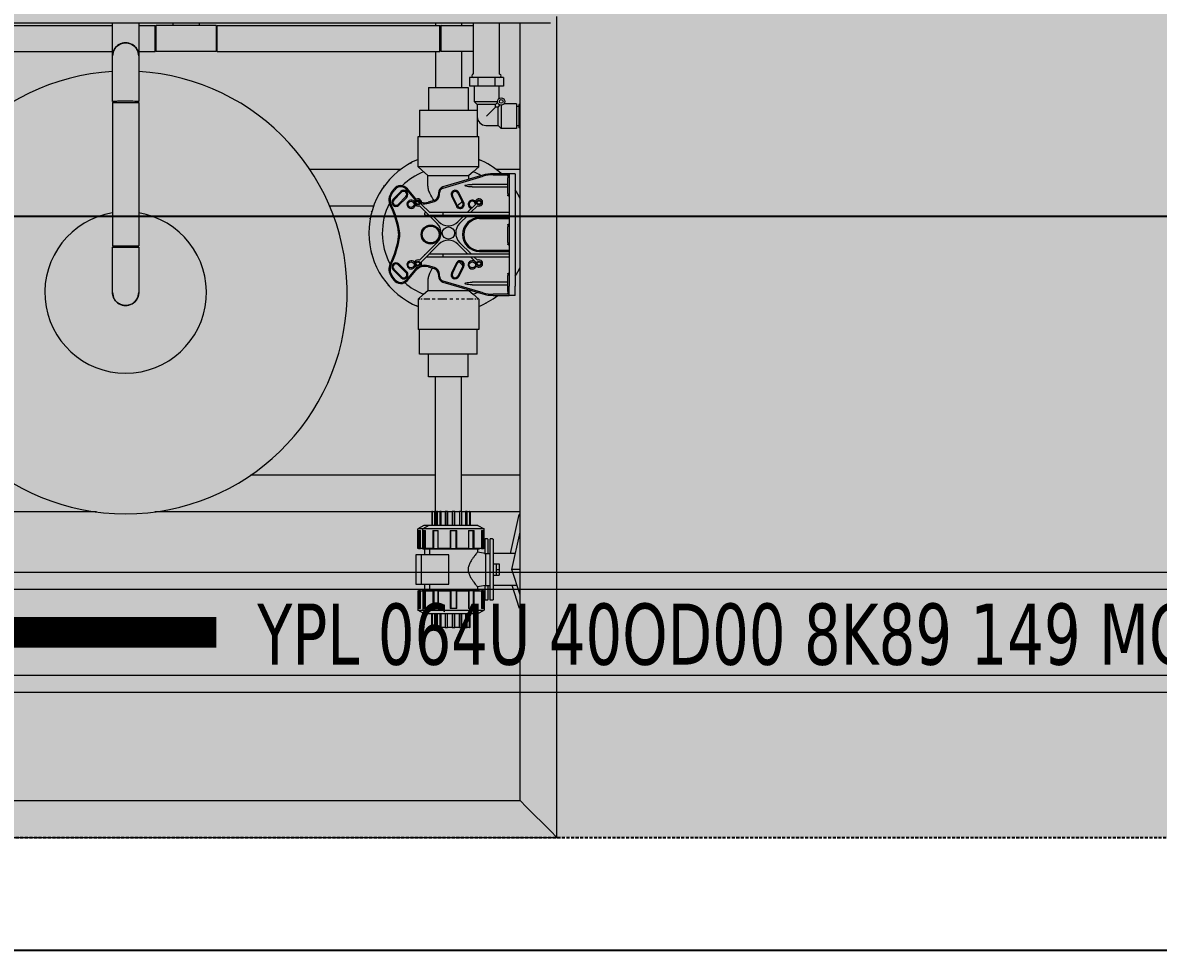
# Model space of a CAD drawing. Header units: centimetres. Extents: x 405564 to 502064, y 46284 to 60634.
# Drawn here: x 484863.6 to 484956.4, y 55890.3 to 55966.1 of the extents above; entities that cross this region are included whole.
import ezdxf
from ezdxf.enums import TextEntityAlignment as Align

# ---------------------------------------------------------------- set-up
doc = ezdxf.new("R2010")
doc.units = ezdxf.units.CM
doc.linetypes.add('( Hidden )', pattern=[0.375, 0.25, -0.125])
doc.layers.get('0').update_dxf_attribs({"color": 8, "lineweight": 9})
for name, color, linetype, lineweight in [('0-KRCN-AYDINLATMA-130426', 8, 'Continuous', 9), ('0-KRCN-MİMARİ-220526', 8, 'Continuous', 9), ('Visible (ISO)', 8, 'Continuous', 18)]:
    doc.layers.add(name, color=color, linetype=linetype, lineweight=lineweight)
doc.layers.add('AS_NOT_MIMARI', color=8, linetype='Continuous')
doc.layers.add('AS_TAV', color=8, linetype='Continuous')
doc.styles.add('TAHOMA', font='tahoma.ttf')

# ---------------------------------------------------------------- blocks, each defined once
blk = doc.blocks.new('YPL 064U 40OD00 8K89 149 MG 66')
at = {"layer": '0-KRCN-AYDINLATMA-130426'}
for points in [[(75.25, -2.9), (75.25, 2.9, 0.414214), (73.25, 4.9), (-73.25, 4.9, 0.414214), (-75.25, 2.9), (-75.25, -2.9, 0.414214), (-73.25, -4.9), (73.25, -4.9, 0.414214)], [(73.85, -2.5), (73.85, 2.5, 0.414214), (72.85, 3.5), (-72.85, 3.5, 0.414214), (-73.85, 2.5), (-73.85, -2.5, 0.414214), (-72.85, -3.5), (72.85, -3.5, 0.414214)]]:
    blk.add_lwpolyline(points, format="xyb", close=True, dxfattribs=at)
at = {"layer": '0-KRCN-AYDINLATMA-130426', "const_width": 2.508, "elevation": 1.254}
blk.add_lwpolyline([(-71.344, -0.008), (-45.351, -0.008)], dxfattribs=at)
at = {"layer": '0-KRCN-AYDINLATMA-130426', "ltscale": 60, "style": 'TAHOMA', "width": 0.8}
blk.add_text('YPL 064U 40OD00 8K89 149 MG 66', height=5, dxfattribs=at).set_placement((0.002, -0.148), align=Align.MIDDLE_CENTER)
blk = doc.blocks.new('G$C546873DE')
at = {"layer": '0-KRCN-AYDINLATMA-130426'}
blk.add_blockref('YPL 064U 40OD00 8K89 149 MG 66', (14360.68, 8782.296), dxfattribs=at)
blk = doc.blocks.new('A$Cdfb98813')
h = blk.add_hatch()
h.set_pattern_fill('ANGLE', color=256)
h.set_pattern_definition([(0, (-482318.783, -59032.118), (0, 6.985), [5.08, -1.905]), (90, (-482318.783, -59032.118), (-6.985, 4e-16), [5.08, -1.905])])
h.paths.add_polyline_path([(2235.139, -683), (325.139, -683), (325.139, -933.015), (2235.139, -933.015)])
h.paths.add_polyline_path([(800, -700), (900, -700), (900, -800), (800, -800)], flags=16)
h.paths.add_polyline_path([(1700, -700), (1800, -700), (1800, -800), (1700, -800)], flags=16)
at = {"linetype": '( Hidden )'}
blk.add_lwpolyline([(2235.139, -683), (325.139, -683), (325.139, -933.015), (2235.139, -933.015)], close=True, dxfattribs=at)
blk.add_lwpolyline([(2235.139, -683), (325.139, -683), (325.139, -933.015), (2235.139, -933.015)], close=True, dxfattribs=at)
at = {"layer": 'AS_TAV'}
blk.add_lwpolyline([(1880, -882.25), (621.002, -882.25), (621.002, -942.25), (1880, -942.25)], close=True, dxfattribs=at)
at = {"layer": 'Visible (ISO)'}
for p, q in [((1002.984, -866.415), (1056.964, -866.415)), ((1021.181, -869.125), (1021.181, -866.415)), ((1023.315, -866.415), (1023.315, -869.124)), ((1026.122, -866.635), (1026.122, -866.415)), ((1028.256, -866.415), (1028.256, -866.635)), ((1047.551, -866.415), (1047.551, -866.635)), ((1049.685, -866.415), (1049.685, -866.635)), ((1050.669, -870.607), (1050.669, -866.415)), ((1052.803, -870.609), (1052.803, -866.415)), ((1054.484, -930.015), (1054.484, -866.415)), ((1057.484, -933.015), (1057.484, -865.895)), ((997.204, -866.635), (1021.181, -866.635)), ((1023.315, -866.635), (1024.649, -866.635)), ((1024.649, -866.727), (1024.742, -866.635)), ((1024.649, -868.768), (1024.649, -866.635)), ((1024.742, -868.768), (1024.742, -866.635)), ((1029.637, -866.635), (1024.742, -866.635)), ((1029.637, -866.635), (1029.637, -868.768)), ((1029.729, -866.727), (1029.637, -866.635)), ((1029.729, -868.768), (1029.729, -866.635)), ((1029.729, -866.635), (1047.926, -866.635)), ((1047.926, -868.768), (1047.926, -866.635)), ((1048.018, -866.635), (1050.669, -866.635)), ((997.204, -868.768), (1021.181, -868.768)), ((1021.181, -872.844), (1021.181, -869.127)), ((1023.253, -868.768), (1023.253, -868.768)), ((1023.315, -868.768), (1024.649, -868.768)), ((1023.315, -869.127), (1023.315, -872.844)), ((1024.649, -868.676), (1024.742, -868.768)), ((1029.637, -868.768), (1024.742, -868.768)), ((1029.729, -868.676), (1029.637, -868.768)), ((1029.729, -868.768), (1047.926, -868.768)), ((1047.551, -868.768), (1047.551, -871.714)), ((1050.669, -868.768), (1048.018, -868.768)), ((1049.685, -868.768), (1049.685, -871.714)), ((1051.034, -870.907), (1050.341, -870.907)), ((1050.341, -870.907), (1050.341, -871.607)), ((1052.419, -870.907), (1051.034, -870.907)), ((1051.034, -870.907), (1051.034, -871.607)), ((1053.112, -870.907), (1052.419, -870.907)), ((1052.419, -870.907), (1052.419, -871.607)), ((1053.112, -870.907), (1053.112, -871.607)), ((1046.993, -871.714), (1050.244, -871.714)), ((1046.993, -871.714), (1046.993, -873.569)), ((1050.244, -871.714), (1050.244, -873.569)), ((1051.034, -871.607), (1050.341, -871.607)), ((1050.727, -871.607), (1050.727, -872.857)), ((1052.419, -871.607), (1051.034, -871.607)), ((1053.112, -871.607), (1052.419, -871.607)), ((1052.727, -871.607), (1052.727, -872.634)), ((1021.181, -872.936), (1023.315, -872.936)), ((1021.181, -872.936), (1021.181, -884.662)), ((1023.315, -872.936), (1023.315, -884.662)), ((1050.727, -872.857), (1052.629, -872.857)), ((1050.977, -873.107), (1050.727, -872.857)), ((1052.477, -873.107), (1052.642, -872.942)), ((1046.269, -873.569), (1050.968, -873.569)), ((1046.269, -873.569), (1046.269, -875.709)), ((1050.968, -873.569), (1050.968, -875.709)), ((1052.477, -873.107), (1050.977, -873.107)), ((1050.977, -873.107), (1050.977, -874.107)), ((1051.727, -874.057), (1052.477, -873.307)), ((1052.477, -873.307), (1052.477, -873.107)), ((1052.677, -873.307), (1052.477, -873.307)), ((1052.677, -873.307), (1052.842, -873.142)), ((1052.677, -874.807), (1052.677, -873.307)), ((1052.927, -873.155), (1052.927, -875.057)), ((1054.177, -873.057), (1053.15, -873.057)), ((1054.177, -873.057), (1054.177, -875.057)), ((1054.377, -873.257), (1054.177, -873.257)), ((1054.377, -873.107), (1054.377, -875.007)), ((1054.484, -873.107), (1054.377, -873.107)), ((1051.677, -874.807), (1052.677, -874.807)), ((1052.677, -874.807), (1052.927, -875.057)), ((1046.143, -875.709), (1051.093, -875.709)), ((1046.143, -878.209), (1046.143, -875.709)), ((1051.093, -878.209), (1051.093, -875.709)), ((1054.177, -875.057), (1052.927, -875.057)), ((1054.377, -874.857), (1054.177, -874.857)), ((1054.484, -875.007), (1054.377, -875.007)), ((1051.166, -877.626), (1051.165, -877.628)), ((1051.166, -877.626), (1051.232, -877.658)), ((1044.71, -878.415), (1037.296, -878.415)), ((1045.529, -877.886), (1045.595, -877.854)), ((1045.529, -877.886), (1045.531, -877.889)), ((1046.143, -878.209), (1046.943, -878.909)), ((1050.643, -878.603), (1051.093, -878.209)), ((1054.484, -878.415), (1052.526, -878.415)), ((1046.943, -879.685), (1046.943, -878.909)), ((1046.943, -878.909), (1050.293, -878.909)), ((1051.42, -878.883), (1048.171, -879.844)), ((1048.197, -879.931), (1051.446, -878.97)), ((1050.643, -878.603), (1050.293, -878.909)), ((1050.293, -879.217), (1050.293, -878.909)), ((1053.571, -878.76), (1052.271, -878.76)), ((1052.271, -878.85), (1053.571, -878.85)), ((1053.471, -878.946), (1053.471, -879.09)), ((1053.471, -880.381), (1053.471, -879.09)), ((1053.521, -878.896), (1053.571, -878.896)), ((1053.571, -878.76), (1053.571, -879.029)), ((1054.071, -878.76), (1053.571, -878.76)), ((1053.571, -879.029), (1053.571, -879.528)), ((1054.071, -878.76), (1054.071, -879.029)), ((1054.071, -879.029), (1054.071, -879.528)), ((1043.352, -879.793), (1043.398, -879.736)), ((1043.352, -879.793), (1043.355, -879.795)), ((1044.166, -880.018), (1043.952, -880.307)), ((1044.025, -880.361), (1044.238, -880.072)), ((1044.732, -880.213), (1044.096, -880.849)), ((1044.16, -880.913), (1044.796, -880.276)), ((1045.196, -880.043), (1045.856, -880.831)), ((1045.925, -880.773), (1045.265, -879.985)), ((1047.813, -880.324), (1047.813, -880.469)), ((1047.903, -880.469), (1047.903, -880.324)), ((1049.397, -880.342), (1049.795, -881.15)), ((1049.876, -881.11), (1049.478, -880.303)), ((1053.471, -879.635), (1050.563, -879.635)), ((1050.563, -879.835), (1053.471, -879.835)), ((1053.471, -880.381), (1053.471, -880.524)), ((1053.571, -879.528), (1053.571, -887.943)), ((1054.071, -879.528), (1054.071, -887.943)), ((1045.15, -880.63), (1044.513, -881.266)), ((1044.577, -881.33), (1045.213, -880.693)), ((1046.118, -881.255), (1046.118, -881.309)), ((1046.389, -881.238), (1047.094, -881.944)), ((1047.455, -880.948), (1046.975, -881.09)), ((1047.001, -881.176), (1047.48, -881.034)), ((1048.868, -880.603), (1049.266, -881.411)), ((1049.347, -881.371), (1048.949, -880.564)), ((1050.142, -881.943), (1050.847, -881.238)), ((1051.118, -881.255), (1051.118, -881.309)), ((1053.521, -880.574), (1053.571, -880.574)), ((1042.5, -881.415), (1038.915, -881.415)), ((1042.347, -881.887), (1042.37, -881.817)), ((1042.347, -881.887), (1042.35, -881.888)), ((1047.699, -882.831), (1046.247, -881.379)), ((1046.679, -882.093), (1046.679, -881.993)), ((1046.811, -881.943), (1046.755, -881.943)), ((1046.755, -882.143), (1047.011, -882.143)), ((1048.202, -881.943), (1047.094, -881.943)), ((1047.1, -882.143), (1048.202, -882.143)), ((1047.294, -882.143), (1047.84, -882.689)), ((1048.179, -882.093), (1048.179, -881.993)), ((1053.571, -881.943), (1048.202, -881.943)), ((1048.202, -882.143), (1053.571, -882.143)), ((1049.396, -882.689), (1049.942, -882.143)), ((1050.225, -882.143), (1049.537, -882.831)), ((1050.989, -881.379), (1050.425, -881.943)), ((1042.218, -882.456), (1042.235, -882.384)), ((1042.218, -882.456), (1042.221, -882.456)), ((1053.571, -882.345), (1051.171, -882.345)), ((1051.171, -882.435), (1053.571, -882.435)), ((1053.471, -882.946), (1053.471, -883.09)), ((1053.471, -884.381), (1053.471, -883.09)), ((1053.521, -882.896), (1053.571, -882.896)), ((1021.181, -884.662), (1023.315, -884.662)), ((1021.181, -888.471), (1021.181, -884.754)), ((1023.315, -884.754), (1023.315, -888.471)), ((1046.247, -885.838), (1047.699, -884.387)), ((1047.84, -884.528), (1046.389, -885.979)), ((1050.211, -885.343), (1049.396, -884.528)), ((1049.537, -884.387), (1050.494, -885.343)), ((1053.571, -885.035), (1051.171, -885.035)), ((1053.471, -884.381), (1053.471, -884.524)), ((1053.521, -884.574), (1053.571, -884.574)), ((1042.352, -885.347), (1042.335, -885.275)), ((1042.352, -885.347), (1042.355, -885.346)), ((1046.679, -885.407), (1046.679, -885.393)), ((1046.825, -885.543), (1048.202, -885.543)), ((1048.202, -885.343), (1047.025, -885.343)), ((1048.179, -885.493), (1048.179, -885.393)), ((1053.571, -885.343), (1048.202, -885.343)), ((1048.202, -885.543), (1053.571, -885.543)), ((1050.847, -885.979), (1050.411, -885.543)), ((1050.694, -885.543), (1050.989, -885.838)), ((1051.171, -885.125), (1053.571, -885.125)), ((1044.096, -886.622), (1044.732, -887.258)), ((1044.796, -887.194), (1044.16, -886.558)), ((1044.513, -886.204), (1045.15, -886.841)), ((1045.213, -886.777), (1044.577, -886.141)), ((1045.856, -886.639), (1045.196, -887.427)), ((1045.265, -887.485), (1045.925, -886.697)), ((1046.118, -886.255), (1046.118, -886.309)), ((1046.975, -886.381), (1047.455, -886.522)), ((1047.48, -886.436), (1047.001, -886.294)), ((1049.266, -886.06), (1048.868, -886.867)), ((1048.949, -886.907), (1049.347, -886.1)), ((1049.795, -886.321), (1049.397, -887.128)), ((1049.478, -887.168), (1049.876, -886.361)), ((1051.118, -886.255), (1051.118, -886.309)), ((1053.521, -886.896), (1053.571, -886.896)), ((1043.726, -887.893), (1043.681, -887.836)), ((1043.952, -887.163), (1044.166, -887.452)), ((1044.238, -887.399), (1044.025, -887.11)), ((1046.943, -887.533), (1046.943, -888.309)), ((1047.813, -887.002), (1047.813, -887.147)), ((1047.903, -887.147), (1047.903, -887.002)), ((1048.171, -887.626), (1051.42, -888.587)), ((1051.446, -888.501), (1048.197, -887.54)), ((1053.471, -887.635), (1050.563, -887.635)), ((1050.563, -887.835), (1053.471, -887.835)), ((1053.471, -886.946), (1053.471, -887.09)), ((1053.471, -888.381), (1053.471, -887.09)), ((1043.726, -887.893), (1043.729, -887.892)), ((1046.143, -889.009), (1046.593, -888.615)), ((1046.593, -888.615), (1046.943, -888.309)), ((1050.293, -888.254), (1050.293, -888.309)), ((1050.293, -888.309), (1050.643, -888.615)), ((1050.643, -888.615), (1051.093, -889.009)), ((1053.571, -888.62), (1052.271, -888.62)), ((1052.271, -888.71), (1053.571, -888.71)), ((1052.648, -888.71), (1052.62, -888.731)), ((1053.471, -888.381), (1053.471, -888.524)), ((1053.521, -888.574), (1053.571, -888.574)), ((1053.571, -888.442), (1053.571, -887.943)), ((1053.571, -888.71), (1053.571, -888.442)), ((1054.071, -888.71), (1053.571, -888.71)), ((1054.071, -888.442), (1054.071, -887.943)), ((1054.071, -888.71), (1054.071, -888.442)), ((1045.043, -889.04), (1044.983, -888.997)), ((1045.043, -889.04), (1045.044, -889.038)), ((1046.07, -889.592), (1046.004, -889.56)), ((1046.07, -889.592), (1046.071, -889.589)), ((1046.143, -889.009), (1046.143, -891.509)), ((1046.167, -889.009), (1046.143, -889.009)), ((1046.277, -889.009), (1046.211, -889.009)), ((1046.277, -889.009), (1046.211, -889.009)), ((1046.471, -889.009), (1046.359, -889.009)), ((1046.763, -889.009), (1046.6, -889.009)), ((1047.108, -889.009), (1046.6, -889.009)), ((1047.108, -889.009), (1046.925, -889.009)), ((1047.54, -889.009), (1047.304, -889.009)), ((1047.995, -889.009), (1047.759, -889.009)), ((1048.497, -889.009), (1047.759, -889.009)), ((1048.497, -889.009), (1048.247, -889.009)), ((1048.99, -889.009), (1048.739, -889.009)), ((1049.477, -889.009), (1049.241, -889.009)), ((1049.477, -889.009), (1049.241, -889.009)), ((1049.932, -889.009), (1049.697, -889.009)), ((1050.311, -889.009), (1050.128, -889.009)), ((1050.637, -889.009), (1050.128, -889.009)), ((1050.637, -889.009), (1050.473, -889.009)), ((1050.877, -889.009), (1050.765, -889.009)), ((1051.026, -889.009), (1050.959, -889.009)), ((1051.026, -889.009), (1050.959, -889.009)), ((1051.093, -889.009), (1051.069, -889.009)), ((1051.093, -889.009), (1051.093, -891.509)), ((1051.707, -889.331), (1051.641, -889.363)), ((1051.707, -889.331), (1051.706, -889.329)), ((1051.093, -891.509), (1046.143, -891.509)), ((1046.269, -893.523), (1046.269, -891.509)), ((1050.968, -893.523), (1050.968, -891.509)), ((1050.968, -893.523), (1046.269, -893.523)), ((1046.993, -895.377), (1046.993, -893.523)), ((1050.244, -895.377), (1050.244, -893.523)), ((1050.244, -895.377), (1046.993, -895.377)), ((1047.551, -906.368), (1047.551, -895.377)), ((1049.685, -906.368), (1049.685, -895.377)), ((1047.551, -903.415), (1032.463, -903.415)), ((1054.484, -903.415), (1049.685, -903.415)), ((1047.258, -906.368), (1047.272, -906.368)), ((1047.258, -906.368), (1047.258, -907.518)), ((1047.297, -906.368), (1047.272, -906.368)), ((1047.272, -906.368), (1047.272, -907.518)), ((1047.32, -906.368), (1047.297, -906.368)), ((1047.297, -906.368), (1047.297, -907.518)), ((1047.32, -906.368), (1047.491, -906.368)), ((1047.32, -907.518), (1047.32, -906.368)), ((1047.518, -906.368), (1047.491, -906.368)), ((1047.491, -906.368), (1047.491, -907.518)), ((1047.625, -906.368), (1047.518, -906.368)), ((1047.518, -906.368), (1047.518, -907.518)), ((1047.625, -906.368), (1047.672, -906.368)), ((1047.625, -907.518), (1047.625, -906.368)), ((1047.672, -906.368), (1047.686, -906.368)), ((1047.672, -906.368), (1047.672, -907.518)), ((1047.71, -906.368), (1047.686, -906.368)), ((1047.686, -906.368), (1047.686, -907.518)), ((1047.734, -906.368), (1047.71, -906.368)), ((1047.71, -906.368), (1047.71, -907.518)), ((1047.734, -906.368), (1047.905, -906.368)), ((1047.734, -907.518), (1047.734, -906.368)), ((1047.932, -906.368), (1047.905, -906.368)), ((1047.905, -906.368), (1047.905, -907.518)), ((1048.039, -906.368), (1047.932, -906.368)), ((1047.932, -906.368), (1047.932, -907.518)), ((1048.039, -906.368), (1048.347, -906.368)), ((1048.039, -907.518), (1048.039, -906.368)), ((1048.347, -906.368), (1048.347, -907.518)), ((1048.371, -906.368), (1048.347, -906.368)), ((1048.371, -906.368), (1048.371, -907.518)), ((1048.534, -906.368), (1048.371, -906.368)), ((1048.534, -906.368), (1048.534, -907.518)), ((1048.54, -906.368), (1048.534, -906.368)), ((1048.54, -907.518), (1048.54, -906.368)), ((1048.54, -906.368), (1048.924, -906.368)), ((1048.942, -906.368), (1048.924, -906.368)), ((1048.924, -906.368), (1048.924, -907.518)), ((1049.122, -906.368), (1048.942, -906.368)), ((1048.942, -906.368), (1048.942, -907.518)), ((1049.139, -906.368), (1049.122, -906.368)), ((1049.122, -906.368), (1049.122, -907.518)), ((1049.139, -906.368), (1049.523, -906.368)), ((1049.139, -907.518), (1049.139, -906.368)), ((1049.53, -906.368), (1049.523, -906.368)), ((1049.523, -906.368), (1049.523, -907.518)), ((1049.692, -906.368), (1049.53, -906.368)), ((1049.53, -906.368), (1049.53, -907.518)), ((1049.717, -906.368), (1049.692, -906.368)), ((1049.692, -906.368), (1049.692, -907.518)), ((1049.717, -906.368), (1050.025, -906.368)), ((1049.717, -907.518), (1049.717, -906.368)), ((1050.132, -906.368), (1050.025, -906.368)), ((1050.025, -906.368), (1050.025, -907.518)), ((1050.159, -906.368), (1050.132, -906.368)), ((1050.132, -906.368), (1050.132, -907.518)), ((1050.159, -906.368), (1050.33, -906.368)), ((1050.159, -907.518), (1050.159, -906.368)), ((1050.353, -906.368), (1050.33, -906.368)), ((1050.33, -906.368), (1050.33, -907.518)), ((1050.377, -906.368), (1050.353, -906.368)), ((1050.353, -906.368), (1050.353, -907.518)), ((1050.377, -906.368), (1050.392, -906.368)), ((1050.377, -907.518), (1050.377, -906.368)), ((1050.392, -906.368), (1050.392, -907.518)), ((1019.864, -906.415), (1003.18, -906.415)), ((1047.258, -906.415), (1024.632, -906.415)), ((1054.484, -906.415), (1050.392, -906.415)), ((1053.682, -909.818), (1054.391, -906.618)), ((1054.484, -906.618), (1054.391, -906.618)), ((1046.618, -907.518), (1046.118, -907.806)), ((1046.532, -907.806), (1046.118, -907.806)), ((1046.118, -909.388), (1046.118, -907.806)), ((1046.17, -907.918), (1046.17, -909.388)), ((1046.17, -907.918), (1046.34, -907.918)), ((1046.242, -909.388), (1046.242, -907.918)), ((1046.34, -909.388), (1046.34, -907.918)), ((1047.032, -907.518), (1046.532, -907.806)), ((1051.532, -907.806), (1046.532, -907.806)), ((1046.532, -909.388), (1046.532, -907.806)), ((1046.583, -907.918), (1046.583, -909.388)), ((1046.583, -907.918), (1046.753, -907.918)), ((1047.032, -907.518), (1046.618, -907.518)), ((1046.656, -909.388), (1046.656, -907.918)), ((1046.753, -909.388), (1046.753, -907.918)), ((1051.032, -907.518), (1047.032, -907.518)), ((1047.348, -907.918), (1047.348, -909.388)), ((1047.348, -907.918), (1047.794, -907.918)), ((1047.424, -909.388), (1047.424, -907.918)), ((1047.788, -909.388), (1047.788, -907.918)), ((1047.794, -909.388), (1047.794, -907.918)), ((1048.756, -907.918), (1048.756, -909.388)), ((1048.756, -907.918), (1049.307, -907.918)), ((1048.807, -909.388), (1048.807, -907.918)), ((1049.257, -909.388), (1049.257, -907.918)), ((1049.307, -909.388), (1049.307, -907.918)), ((1050.27, -907.918), (1050.27, -909.388)), ((1050.27, -907.918), (1050.715, -907.918)), ((1050.275, -909.388), (1050.275, -907.918)), ((1050.639, -909.388), (1050.639, -907.918)), ((1050.715, -909.388), (1050.715, -907.918)), ((1051.032, -907.518), (1051.532, -907.806)), ((1051.31, -907.918), (1051.31, -909.388)), ((1051.31, -907.918), (1051.48, -907.918)), ((1051.407, -909.388), (1051.407, -907.918)), ((1051.48, -909.388), (1051.48, -907.918)), ((1051.532, -909.388), (1051.532, -907.806)), ((1053.807, -911.118), (1054.484, -908.063)), ((1051.598, -908.648), (1051.598, -909.81)), ((1051.818, -908.618), (1051.628, -908.618)), ((1051.848, -908.648), (1051.848, -909.81)), ((1052.012, -908.648), (1052.012, -913.588)), ((1052.232, -908.618), (1052.042, -908.618)), ((1052.262, -908.648), (1052.262, -913.588)), ((1045.968, -909.923), (1045.968, -912.313)), ((1046.382, -909.923), (1045.968, -909.923)), ((1046.17, -909.388), (1046.118, -909.388)), ((1046.17, -909.388), (1046.242, -909.388)), ((1046.242, -909.388), (1046.34, -909.388)), ((1046.532, -909.388), (1046.34, -909.388)), ((1046.382, -909.923), (1046.382, -912.313)), ((1048.663, -909.923), (1046.382, -909.923)), ((1046.518, -909.388), (1046.518, -909.468)), ((1046.932, -909.468), (1046.518, -909.468)), ((1046.583, -909.388), (1046.532, -909.388)), ((1046.583, -909.388), (1046.656, -909.388)), ((1046.656, -909.388), (1046.753, -909.388)), ((1046.658, -909.468), (1046.658, -909.923)), ((1047.348, -909.388), (1046.753, -909.388)), ((1046.932, -909.388), (1046.932, -909.468)), ((1051.132, -909.468), (1046.932, -909.468)), ((1047.072, -909.468), (1047.072, -909.923)), ((1047.348, -909.388), (1047.424, -909.388)), ((1047.424, -909.388), (1047.788, -909.388)), ((1047.788, -909.388), (1047.794, -909.388)), ((1048.756, -909.388), (1047.794, -909.388)), ((1048.663, -912.313), (1048.663, -909.923)), ((1048.756, -909.388), (1048.807, -909.388)), ((1048.807, -909.388), (1049.257, -909.388)), ((1049.257, -909.388), (1049.307, -909.388)), ((1050.27, -909.388), (1049.307, -909.388)), ((1050.27, -909.388), (1050.275, -909.388)), ((1050.275, -909.388), (1050.639, -909.388)), ((1050.639, -909.388), (1050.715, -909.388)), ((1051.31, -909.388), (1050.715, -909.388)), ((1050.992, -909.468), (1050.992, -909.703)), ((1051.642, -909.818), (1050.992, -909.703)), ((1051.132, -909.388), (1051.132, -909.468)), ((1051.31, -909.388), (1051.407, -909.388)), ((1051.407, -909.388), (1051.48, -909.388)), ((1051.532, -909.388), (1051.48, -909.388)), ((1051.642, -909.818), (1051.642, -912.418)), ((1051.671, -909.817), (1051.983, -909.806)), ((1054.095, -909.818), (1052.262, -909.818)), ((1052.262, -910.667), (1052.512, -910.667)), ((1052.512, -910.667), (1052.512, -911.105)), ((1052.512, -910.667), (1052.762, -910.667)), ((1052.762, -910.655), (1052.762, -910.667)), ((1052.762, -910.667), (1052.762, -911.117)), ((1052.262, -911.567), (1052.512, -911.567)), ((1052.512, -911.13), (1052.512, -911.105)), ((1052.512, -911.117), (1052.762, -911.117)), ((1052.512, -911.13), (1052.512, -911.567)), ((1052.512, -911.567), (1052.762, -911.567)), ((1052.762, -911.117), (1052.762, -911.567)), ((1052.762, -911.567), (1052.762, -911.58)), ((1052.762, -911.567), (1052.762, -911.567)), ((1053.806, -911.123), (1053.807, -911.118)), ((1053.813, -911.121), (1053.806, -911.123)), ((1054.484, -911.118), (1053.807, -911.118)), ((1054.484, -913.188), (1053.813, -911.121)), ((1045.968, -912.313), (1046.382, -912.313)), ((1046.118, -912.848), (1046.17, -912.848)), ((1046.118, -912.848), (1046.118, -914.429)), ((1046.242, -912.848), (1046.17, -912.848)), ((1046.17, -912.848), (1046.17, -914.318)), ((1046.34, -912.848), (1046.242, -912.848)), ((1046.242, -912.848), (1046.242, -914.318)), ((1046.34, -912.848), (1046.532, -912.848)), ((1046.34, -914.318), (1046.34, -912.848)), ((1046.382, -912.313), (1048.663, -912.313)), ((1046.518, -912.768), (1046.932, -912.768)), ((1046.518, -912.848), (1046.518, -912.768)), ((1046.532, -912.848), (1046.583, -912.848)), ((1046.532, -912.848), (1046.532, -914.429)), ((1046.656, -912.848), (1046.583, -912.848)), ((1046.583, -912.848), (1046.583, -914.318)), ((1046.753, -912.848), (1046.656, -912.848)), ((1046.656, -912.848), (1046.656, -914.318)), ((1046.658, -912.313), (1046.658, -912.768)), ((1046.753, -912.848), (1047.348, -912.848)), ((1046.753, -914.318), (1046.753, -912.848)), ((1046.932, -912.768), (1051.132, -912.768)), ((1046.932, -912.848), (1046.932, -912.768)), ((1047.072, -912.313), (1047.072, -912.768)), ((1047.424, -912.848), (1047.348, -912.848)), ((1047.348, -912.848), (1047.348, -914.318)), ((1047.788, -912.848), (1047.424, -912.848)), ((1047.424, -912.848), (1047.424, -914.318)), ((1047.794, -912.848), (1047.788, -912.848)), ((1047.788, -912.848), (1047.788, -914.318)), ((1047.794, -912.848), (1048.756, -912.848)), ((1047.794, -914.318), (1047.794, -912.848)), ((1048.807, -912.848), (1048.756, -912.848)), ((1048.756, -912.848), (1048.756, -914.318)), ((1049.257, -912.848), (1048.807, -912.848)), ((1048.807, -912.848), (1048.807, -914.318)), ((1049.307, -912.848), (1049.257, -912.848)), ((1049.257, -912.848), (1049.257, -914.318)), ((1049.307, -912.848), (1050.27, -912.848)), ((1049.307, -914.318), (1049.307, -912.848)), ((1050.275, -912.848), (1050.27, -912.848)), ((1050.27, -912.848), (1050.27, -914.318)), ((1050.639, -912.848), (1050.275, -912.848)), ((1050.275, -912.848), (1050.275, -914.318)), ((1050.715, -912.848), (1050.639, -912.848)), ((1050.639, -912.848), (1050.639, -914.318)), ((1050.715, -912.848), (1051.31, -912.848)), ((1050.715, -914.318), (1050.715, -912.848)), ((1051.642, -912.418), (1050.992, -912.532)), ((1050.992, -912.532), (1050.992, -912.768)), ((1051.132, -912.848), (1051.132, -912.768)), ((1051.407, -912.848), (1051.31, -912.848)), ((1051.31, -912.848), (1051.31, -914.318)), ((1051.48, -912.848), (1051.407, -912.848)), ((1051.407, -912.848), (1051.407, -914.318)), ((1051.48, -912.848), (1051.532, -912.848)), ((1051.48, -914.318), (1051.48, -912.848)), ((1051.532, -912.848), (1051.532, -914.429)), ((1051.598, -912.425), (1051.598, -913.588)), ((1051.671, -912.419), (1051.983, -912.43)), ((1051.848, -912.425), (1051.848, -913.588)), ((1054.234, -912.418), (1052.262, -912.418)), ((1054.438, -914.318), (1053.821, -912.418)), ((1051.818, -913.618), (1051.628, -913.618)), ((1052.232, -913.618), (1052.042, -913.618)), ((1046.118, -914.429), (1046.532, -914.429)), ((1046.618, -914.718), (1046.118, -914.429)), ((1046.34, -914.318), (1046.17, -914.318)), ((1046.532, -914.429), (1051.532, -914.429)), ((1047.032, -914.718), (1046.532, -914.429)), ((1046.753, -914.318), (1046.583, -914.318)), ((1046.618, -914.718), (1047.032, -914.718)), ((1047.032, -914.718), (1051.032, -914.718)), ((1047.258, -915.868), (1047.258, -914.718)), ((1047.272, -914.718), (1047.272, -915.868)), ((1047.297, -915.868), (1047.297, -914.718)), ((1047.32, -915.868), (1047.32, -914.718)), ((1047.794, -914.318), (1047.348, -914.318)), ((1047.491, -914.718), (1047.491, -915.868)), ((1047.518, -915.868), (1047.518, -914.718)), ((1047.625, -915.868), (1047.625, -914.718)), ((1047.672, -915.868), (1047.672, -914.718)), ((1047.686, -914.718), (1047.686, -915.868)), ((1047.71, -915.868), (1047.71, -914.718)), ((1047.734, -915.868), (1047.734, -914.718)), ((1047.905, -914.718), (1047.905, -915.868)), ((1047.932, -915.868), (1047.932, -914.718)), ((1048.039, -915.868), (1048.039, -914.718)), ((1048.347, -914.718), (1048.347, -915.868)), ((1048.371, -915.868), (1048.371, -914.718)), ((1048.534, -915.868), (1048.534, -914.718)), ((1048.54, -915.868), (1048.54, -914.718)), ((1049.307, -914.318), (1048.756, -914.318)), ((1048.924, -914.718), (1048.924, -915.868)), ((1048.942, -915.868), (1048.942, -914.718)), ((1049.122, -915.868), (1049.122, -914.718)), ((1049.139, -915.868), (1049.139, -914.718)), ((1049.523, -914.718), (1049.523, -915.868)), ((1049.53, -915.868), (1049.53, -914.718)), ((1049.692, -915.868), (1049.692, -914.718)), ((1049.717, -915.868), (1049.717, -914.718)), ((1050.025, -914.718), (1050.025, -915.868)), ((1050.132, -915.868), (1050.132, -914.718)), ((1050.159, -915.868), (1050.159, -914.718)), ((1050.715, -914.318), (1050.27, -914.318)), ((1050.33, -914.718), (1050.33, -915.868)), ((1050.353, -915.868), (1050.353, -914.718)), ((1050.377, -915.868), (1050.377, -914.718)), ((1050.392, -915.868), (1050.392, -914.718)), ((1051.032, -914.718), (1051.532, -914.429)), ((1051.48, -914.318), (1051.31, -914.318)), ((1054.438, -914.318), (1054.484, -914.318)), ((1047.272, -915.868), (1047.258, -915.868)), ((1047.272, -915.868), (1047.297, -915.868)), ((1047.297, -915.868), (1047.32, -915.868)), ((1047.491, -915.868), (1047.32, -915.868)), ((1047.491, -915.868), (1047.518, -915.868)), ((1047.518, -915.868), (1047.625, -915.868)), ((1047.672, -915.868), (1047.625, -915.868)), ((1047.686, -915.868), (1047.672, -915.868)), ((1047.686, -915.868), (1047.71, -915.868)), ((1047.71, -915.868), (1047.734, -915.868)), ((1047.905, -915.868), (1047.734, -915.868)), ((1047.905, -915.868), (1047.932, -915.868)), ((1047.932, -915.868), (1048.039, -915.868)), ((1048.347, -915.868), (1048.039, -915.868)), ((1048.347, -915.868), (1048.371, -915.868)), ((1048.371, -915.868), (1048.534, -915.868)), ((1048.534, -915.868), (1048.54, -915.868)), ((1048.924, -915.868), (1048.54, -915.868)), ((1048.924, -915.868), (1048.942, -915.868)), ((1048.942, -915.868), (1049.122, -915.868)), ((1049.122, -915.868), (1049.139, -915.868)), ((1049.523, -915.868), (1049.139, -915.868)), ((1049.523, -915.868), (1049.53, -915.868)), ((1049.53, -915.868), (1049.692, -915.868)), ((1049.692, -915.868), (1049.717, -915.868)), ((1050.025, -915.868), (1049.717, -915.868)), ((1050.025, -915.868), (1050.132, -915.868)), ((1050.132, -915.868), (1050.159, -915.868)), ((1050.33, -915.868), (1050.159, -915.868)), ((1050.33, -915.868), (1050.353, -915.868)), ((1050.353, -915.868), (1050.377, -915.868)), ((1050.392, -915.868), (1050.377, -915.868)), ((842.484, -930.015), (1054.484, -930.015)), ((1055.004, -930.535), (1054.484, -930.015)), ((1054.484, -930.015), (1055.004, -930.535)), ((1055.004, -930.535), (1056.964, -932.495)), ((1056.964, -932.495), (1055.004, -930.535)), ((839.484, -933.015), (1057.484, -933.015)), ((1057.484, -933.015), (1056.964, -932.495)), ((1056.964, -932.495), (1057.484, -933.015))]:
    blk.add_line(p, q, dxfattribs=at)
for centre, radius in [((1052.929, -872.855), 0.3), ((1052.929, -872.855), 0.15), ((1045.571, -881.26), 0.25), ((1046.118, -881.109), 0.2), ((1051.118, -881.109), 0.2), ((1047.171, -883.735), 0.777), ((1047.171, -883.735), 0.687), ((1048.618, -883.609), 0.5), ((1045.571, -886.21), 0.25), ((1046.118, -886.109), 0.2), ((1050.571, -886.21), 0.25), ((1051.118, -886.109), 0.2)]:
    blk.add_circle(centre, radius, dxfattribs=at)
for centre, radius, start, end in [((1022.248, -869.126), 1.067, 359.93996, 179.99432), ((1022.248, -888.472), 18.1, 93.37893, 86.62107), ((1050.677, -870.757), 0.15, 92.99024, 270), ((1052.777, -870.757), 0.15, 270, 80.00524), ((1051.677, -874.107), 0.7, 180, 270), ((1048.618, -883.609), 6.5, 112.38134, 247.61866), ((1048.618, -883.609), 6.5, 48.23934, 67.61866), ((1048.618, -883.609), 5.4, 112.02149, 134.31302), ((1048.618, -883.609), 5.4, 60.26277, 67.97851), ((1052.271, -881.76), 3, 90, 106.47655), ((1052.271, -881.76), 2.91, 90, 106.47655), ((1044.756, -880.902), 1, 143.47431, 206.45728), ((1044.756, -880.902), 0.91, 143.47431, 206.45728), ((1044.729, -880.435), 0.7, 39.95635, 143.47431), ((1044.729, -880.435), 0.61, 39.95635, 143.47431), ((1044.973, -880.453), 0.34, 315, 135), ((1044.973, -880.453), 0.25, 315, 135), ((1048.313, -880.324), 0.5, 106.47655, 180), ((1048.313, -880.324), 0.41, 106.47655, 180), ((1049.173, -880.453), 0.34, 26.25866, 206.25866), ((1049.173, -880.453), 0.25, 26.25866, 206.25866), ((1048.618, -883.609), 6.5, 25.5102, 32.97642), ((1048.618, -883.609), 5.4, 153.27288, 207.99989), ((1037.365, -884.58), 7.345, 7.76425, 26.45728), ((1044.336, -881.089), 0.34, 135, 315), ((1044.336, -881.089), 0.25, 135, 315), ((1045.571, -881.26), 0.34, 41.14788, 349.79077), ((1046.118, -881.109), 0.3, 334.47122, 295.52878), ((1046.692, -880.131), 1.09, 219.95635, 224.24944), ((1046.692, -880.131), 1, 219.95635, 225.0997), ((1046.692, -880.131), 1.09, 232.41412, 246.77632), ((1046.692, -880.131), 1, 236.43551, 242.75493), ((1046.692, -880.131), 1.09, 254.94099, 286.47655), ((1046.692, -880.131), 1, 254.09074, 286.47655), ((1047.313, -880.469), 0.5, 286.47655, 0), ((1047.313, -880.469), 0.59, 286.47655, 0), ((1049.571, -881.26), 0.34, 206.25866, 26.25866), ((1049.571, -881.26), 0.25, 206.25866, 26.25866), ((1050.571, -881.26), 0.34, 41.14788, 256.93381), ((1050.571, -881.26), 0.25, 358.99856, 271.00144), ((1051.118, -881.109), 0.3, 244.47122, 205.52878), ((1022.248, -888.472), 6.6, 99.30189, 80.69811), ((1037.365, -884.58), 7.255, 7.76425, 26.45728), ((1046.921, -883.609), 1.1, 315, 45), ((1048.618, -881.912), 1.1, 225, 315), ((1050.315, -883.609), 1.1, 135, 225), ((1051.171, -883.735), 1.39, 90, 270), ((1051.171, -883.735), 1.3, 90, 270), ((1037.365, -882.89), 7.255, 333.54272, 352.23575), ((1037.365, -882.89), 7.345, 333.54272, 352.23575), ((1043.563, -883.735), 1, 352.23575, 7.76425), ((1043.563, -883.735), 1.09, 352.23575, 7.76425), ((1048.618, -885.306), 1.1, 45, 135), ((1045.571, -886.21), 0.34, 38.13917, 342.91393), ((1046.118, -886.109), 0.3, 64.47122, 25.52878), ((1049.571, -886.21), 0.34, 333.74134, 153.74134), ((1049.571, -886.21), 0.25, 333.74134, 153.74134), ((1050.571, -886.21), 0.34, 38.13917, 342.91393), ((1051.118, -886.109), 0.3, 154.47122, 115.52878), ((1044.756, -886.568), 1, 153.54272, 216.52569), ((1044.756, -886.568), 0.91, 153.54272, 216.52569), ((1044.336, -886.381), 0.34, 45, 225), ((1044.336, -886.381), 0.25, 45, 225), ((1044.973, -887.018), 0.34, 225, 45), ((1044.973, -887.018), 0.25, 225, 45), ((1046.692, -887.339), 1.09, 121.35407, 140.04365), ((1046.692, -887.339), 1, 73.52345, 140.04365), ((1046.692, -887.339), 1.09, 73.52345, 108.62913), ((1047.313, -887.002), 0.5, 0, 73.52345), ((1047.313, -887.002), 0.59, 0, 73.52345), ((1049.173, -887.018), 0.34, 153.74134, 333.74134), ((1049.173, -887.018), 0.25, 153.74134, 333.74134), ((1048.618, -883.609), 6.5, 327.02358, 334.4898), ((1044.729, -887.036), 0.7, 216.52569, 320.04365), ((1044.729, -887.036), 0.61, 216.52569, 320.04365), ((1048.618, -883.609), 5.4, 228.59656, 247.97851), ((1048.313, -887.147), 0.5, 180, 253.52345), ((1048.313, -887.147), 0.41, 180, 253.52345), ((1022.248, -888.472), 1.067, 179.93996, 359.99432), ((1048.618, -883.609), 5.4, 292.02149, 296.054), ((1048.618, -883.609), 6.5, 292.38134, 308.29103), ((1052.271, -885.71), 3, 253.52345, 270), ((1052.271, -885.71), 2.91, 253.52345, 270), ((1051.628, -908.648), 0.03, 90, 180), ((1051.818, -908.648), 0.03, 0, 90), ((1052.042, -908.648), 0.03, 90, 180), ((1052.232, -908.648), 0.03, 0, 90), ((1051.568, -909.776), 0.03, 278.23541, 360), ((1051.672, -909.847), 0.03, 92, 180), ((1051.982, -909.776), 0.03, 272, 360), ((1051.568, -912.46), 0.03, 0, 81.76459), ((1051.672, -912.389), 0.03, 180, 268), ((1051.982, -912.46), 0.03, 0, 88), ((1051.628, -913.588), 0.03, 180, 270), ((1051.818, -913.588), 0.03, 270, 360), ((1052.042, -913.588), 0.03, 180, 270), ((1052.232, -913.588), 0.03, 270, 360)]:
    blk.add_arc(centre, radius, start, end, dxfattribs=at)
at = {"layer": 'Visible (ISO)', "extrusion": (0, 0, -1)}
for centre, major_axis, ratio, start_param, end_param in [((1053.521, -878.946), (0, 0.0501), 0.99766, 4.712389, 6.283185), ((1050.563, -879.735), (-0.592, 0), 0.168964, 4.712389, 7.853982), ((1053.521, -880.524), (0, 0.0501), 0.99766, 3.141593, 4.712389), ((1046.755, -881.993), (-0.0763, 0), 0.654931, 0, 1.570796), ((1046.755, -882.093), (0.0763, 0), 0.654931, 1.570796, 3.141593), ((1048.202, -881.993), (0, -0.05), 0.463936, 1.570796, 3.141593), ((1048.202, -882.093), (0, -0.05), 0.463936, 0, 1.570796), ((1053.521, -882.946), (0, 0.0501), 0.99766, 4.712389, 6.283185), ((1053.521, -884.524), (0, 0.0501), 0.99766, 3.141593, 4.712389), ((1046.755, -885.393), (-0.0763, 0), 0.654931, 0, 1.387583), ((1048.202, -885.393), (0, -0.05), 0.463936, 1.570796, 3.141593), ((1048.202, -885.493), (0, -0.05), 0.463936, 0, 1.570796), ((1053.521, -886.946), (0, 0.0501), 0.99766, 4.712389, 6.283185), ((1050.563, -887.735), (-0.592, 0), 0.168964, 4.712389, 7.853982), ((1053.521, -888.524), (0, 0.0501), 0.99766, 3.141593, 4.712389)]:
    blk.add_ellipse(centre, major_axis=major_axis, ratio=ratio, start_param=start_param, end_param=end_param, dxfattribs=at)
at = {"layer": 'Visible (ISO)'}
for points, knots in [([(1027.244, -866.635), (1027.226, -866.634), (1027.207, -866.633), (1027.188, -866.633), (1027.17, -866.633), (1027.152, -866.634), (1027.134, -866.635)], [-0.25835912, -0.25835912, -0.25835912, -0.25835912, -0.25, -0.25, -0.25, -0.24188931, -0.24188931, -0.24188931, -0.24188931]), ([(1048.018, -868.768), (1048.018, -868.768), (1048.018, -868.768), (1048.018, -868.768), (1048.018, -868.768), (1048.019, -868.741), (1048.019, -868.687), (1048.019, -868.634), (1048.019, -868.555), (1048.019, -868.457), (1048.02, -868.259), (1048.02, -867.983), (1048.02, -867.703), (1048.02, -867.563), (1048.02, -867.424), (1048.02, -867.295), (1048.02, -867.165), (1048.02, -867.047), (1048.019, -866.948), (1048.019, -866.849), (1048.019, -866.77), (1048.019, -866.716), (1048.019, -866.662), (1048.018, -866.635), (1048.018, -866.635), (1048.018, -866.635), (1048.018, -866.635), (1048.018, -866.635)], [-0.5003432, -0.5003432, -0.5003432, -0.5003432, -0.5, -0.5, -0.5, -0.4375, -0.4375, -0.4375, -0.375, -0.375, -0.375, -0.25, -0.25, -0.25, -0.1875, -0.1875, -0.1875, -0.125, -0.125, -0.125, -0.0625, -0.0625, -0.0625, 0, 0, 0, 0.0000157, 0.0000157, 0.0000157, 0.0000157]), ([(1023.315, -869.128), (1023.315, -869.127), (1023.315, -869.125), (1023.315, -869.123), (1023.314, -868.983), (1023.287, -868.844), (1023.233, -868.715), (1023.179, -868.586), (1023.1, -868.468), (1023.001, -868.369), (1022.803, -868.172), (1022.527, -868.058), (1022.247, -868.058), (1022.107, -868.058), (1021.968, -868.086), (1021.839, -868.14), (1021.71, -868.193), (1021.592, -868.272), (1021.493, -868.371), (1021.394, -868.471), (1021.315, -868.588), (1021.262, -868.718), (1021.208, -868.847), (1021.181, -868.986), (1021.181, -869.126)], [-0.5007204, -0.5007204, -0.5007204, -0.5007204, -0.5, -0.5, -0.5, -0.4375, -0.4375, -0.4375, -0.375, -0.375, -0.375, -0.25, -0.25, -0.25, -0.1875, -0.1875, -0.1875, -0.125, -0.125, -0.125, -0.0625, -0.0625, -0.0625, -0.0000315, -0.0000315, -0.0000315, -0.0000315]), ([(1021.181, -869.126), (1021.181, -868.846), (1021.296, -868.57), (1021.494, -868.372), (1021.593, -868.274), (1021.711, -868.195), (1021.84, -868.141), (1021.969, -868.088), (1022.108, -868.06), (1022.249, -868.06), (1022.389, -868.06), (1022.528, -868.088), (1022.657, -868.142), (1022.787, -868.196), (1022.904, -868.274), (1023.003, -868.373), (1023.102, -868.472), (1023.181, -868.591), (1023.234, -868.719), (1023.287, -868.847), (1023.315, -868.987), (1023.315, -869.127)], [-1, -1, -1, -1, -0.875, -0.875, -0.875, -0.8125, -0.8125, -0.8125, -0.75, -0.75, -0.75, -0.6875, -0.6875, -0.6875, -0.625, -0.625, -0.625, -0.5625, -0.5625, -0.5625, -0.5002593, -0.5002593, -0.5002593, -0.5002593]), ([(1023.315, -872.844), (1023.315, -872.844), (1023.315, -872.844), (1023.315, -872.844), (1023.315, -872.844), (1023.287, -872.843), (1023.234, -872.843), (1023.181, -872.843), (1023.102, -872.843), (1023.003, -872.843), (1022.805, -872.842), (1022.529, -872.842), (1022.249, -872.842), (1022.11, -872.842), (1021.971, -872.842), (1021.841, -872.842), (1021.712, -872.842), (1021.594, -872.842), (1021.495, -872.843), (1021.395, -872.843), (1021.317, -872.843), (1021.263, -872.843), (1021.209, -872.843), (1021.181, -872.844), (1021.181, -872.844), (1021.181, -872.844), (1021.181, -872.844), (1021.181, -872.844)], [-0.5003432, -0.5003432, -0.5003432, -0.5003432, -0.5, -0.5, -0.5, -0.4375, -0.4375, -0.4375, -0.375, -0.375, -0.375, -0.25, -0.25, -0.25, -0.1875, -0.1875, -0.1875, -0.125, -0.125, -0.125, -0.0625, -0.0625, -0.0625, 0, 0, 0, 0.0000157, 0.0000157, 0.0000157, 0.0000157]), ([(1051.093, -878.209), (1051.093, -878.209), (1051.093, -878.209), (1051.093, -878.209), (1051.093, -878.209), (1051.093, -878.209), (1051.093, -878.209), (1051.093, -878.209), (1051.092, -878.209), (1051.091, -878.209), (1051.089, -878.209), (1051.083, -878.209), (1051.076, -878.209), (1051.051, -878.209), (1051.025, -878.209), (1050.968, -878.209), (1050.941, -878.209), (1050.87, -878.209), (1050.822, -878.209), (1050.696, -878.209), (1050.613, -878.209), (1050.468, -878.209), (1050.413, -878.209), (1050.299, -878.209), (1050.239, -878.209), (1050.115, -878.209), (1050.05, -878.209), (1049.916, -878.209), (1049.847, -878.209), (1049.706, -878.209), (1049.633, -878.209), (1049.485, -878.209), (1049.409, -878.209), (1049.255, -878.209), (1049.177, -878.209), (1049.02, -878.209), (1048.94, -878.209), (1048.78, -878.209), (1048.7, -878.209), (1048.54, -878.209), (1048.459, -878.209), (1048.299, -878.209), (1048.22, -878.209), (1048.062, -878.209), (1047.984, -878.209), (1047.831, -878.209), (1047.755, -878.209), (1047.606, -878.209), (1047.534, -878.209), (1047.392, -878.209), (1047.323, -878.209), (1047.189, -878.209), (1047.124, -878.209), (1046.999, -878.209), (1046.94, -878.209), (1046.825, -878.209), (1046.771, -878.209), (1046.626, -878.209), (1046.542, -878.209), (1046.415, -878.209), (1046.367, -878.209), (1046.296, -878.209), (1046.269, -878.209), (1046.212, -878.209), (1046.186, -878.209), (1046.16, -878.209), (1046.154, -878.209), (1046.145, -878.209), (1046.143, -878.209), (1046.143, -878.209)], [-7.779415, -7.779415, -7.779415, -7.779415, -7.766492, -7.766492, -7.755473, -7.755473, -7.733419, -7.733419, -7.689255, -7.689255, -7.600698, -7.600698, -7.422683, -7.422683, -7.063081, -7.063081, -6.820979, -6.820979, -6.495303, -6.495303, -6.056393, -6.056393, -5.816025, -5.816025, -5.575581, -5.575581, -5.335069, -5.335069, -5.09448, -5.09448, -4.853821, -4.853821, -4.613086, -4.613086, -4.372278, -4.372278, -4.131392, -4.131392, -3.890437, -3.890437, -3.64948, -3.64948, -3.408592, -3.408592, -3.167783, -3.167783, -2.927045, -2.927045, -2.686385, -2.686385, -2.445794, -2.445794, -2.20528, -2.20528, -1.964835, -1.964835, -1.724466, -1.724466, -1.284693, -1.284693, -0.958381, -0.958381, -0.715809, -0.715809, -0.355514, -0.355514, -0.17716, -0.17716, 0, 0, 0, 0]), ([(1047.454, -880.949), (1047.308, -880.765), (1047.186, -880.564), (1047.047, -880.246), (1047.008, -880.128), (1046.956, -879.9), (1046.943, -879.789), (1046.943, -879.685)], [-7.485521, -7.485521, -7.485521, -7.485521, -6.681033, -6.681033, -6.207364, -6.207364, -5.733695, -5.733695, -5.733695, -5.733695]), ([(1049.728, -881.014), (1049.72, -881.024), (1049.711, -881.034), (1049.603, -881.158), (1049.484, -881.275), (1049.349, -881.376)], [-10.3344347, -10.3344347, -10.3344347, -10.3344347, -10.2889217, -10.2889217, -9.7704909, -9.7704909, -9.7704909, -9.7704909]), ([(1021.181, -884.754), (1021.181, -884.754), (1021.181, -884.754), (1021.181, -884.754), (1021.181, -884.755), (1021.209, -884.755), (1021.262, -884.755), (1021.316, -884.755), (1021.394, -884.756), (1021.493, -884.756), (1021.691, -884.756), (1021.967, -884.756), (1022.247, -884.756), (1022.386, -884.756), (1022.525, -884.756), (1022.655, -884.756), (1022.784, -884.756), (1022.902, -884.756), (1023.001, -884.756), (1023.101, -884.756), (1023.179, -884.755), (1023.233, -884.755), (1023.287, -884.755), (1023.315, -884.755), (1023.315, -884.754), (1023.315, -884.754), (1023.315, -884.754), (1023.315, -884.754)], [-0.5003432, -0.5003432, -0.5003432, -0.5003432, -0.5, -0.5, -0.5, -0.4375, -0.4375, -0.4375, -0.375, -0.375, -0.375, -0.25, -0.25, -0.25, -0.1875, -0.1875, -0.1875, -0.125, -0.125, -0.125, -0.0625, -0.0625, -0.0625, 0, 0, 0, 0.0000157, 0.0000157, 0.0000157, 0.0000157]), ([(1049.805, -886.298), (1049.772, -886.255), (1049.738, -886.214), (1049.643, -886.105), (1049.577, -886.036), (1049.504, -885.969)], [7.4434546, 7.4434546, 7.4434546, 7.4434546, 7.6283703, 7.6283703, 7.9387561, 7.9387561, 7.9387561, 7.9387561]), ([(1047.303, -886.477), (1047.21, -886.619), (1047.131, -886.769), (1047.029, -887.024), (1046.997, -887.131), (1046.954, -887.338), (1046.943, -887.438), (1046.943, -887.533)], [10.744375, 10.744375, 10.744375, 10.744375, 11.33921, 11.33921, 11.768081, 11.768081, 12.196952, 12.196952, 12.196952, 12.196952]), ([(1023.315, -888.472), (1023.315, -888.752), (1023.2, -889.028), (1023.002, -889.226), (1022.903, -889.325), (1022.785, -889.404), (1022.656, -889.457), (1022.527, -889.51), (1022.388, -889.538), (1022.247, -889.538), (1022.107, -889.538), (1021.968, -889.51), (1021.839, -889.456), (1021.709, -889.403), (1021.592, -889.324), (1021.493, -889.225), (1021.394, -889.126), (1021.315, -889.007), (1021.262, -888.879), (1021.209, -888.751), (1021.181, -888.611), (1021.181, -888.471)], [-1, -1, -1, -1, -0.875, -0.875, -0.875, -0.8125, -0.8125, -0.8125, -0.75, -0.75, -0.75, -0.6875, -0.6875, -0.6875, -0.625, -0.625, -0.625, -0.5625, -0.5625, -0.5625, -0.5002593, -0.5002593, -0.5002593, -0.5002593]), ([(1046.943, -888.309), (1046.943, -888.309), (1046.943, -888.309), (1046.943, -888.309), (1046.943, -888.309), (1046.943, -888.309), (1046.944, -888.309), (1046.944, -888.309), (1046.945, -888.309), (1046.948, -888.309), (1046.95, -888.309), (1046.961, -888.309), (1046.972, -888.309), (1047.014, -888.309), (1047.055, -888.309), (1047.144, -888.309), (1047.184, -888.309), (1047.291, -888.309), (1047.361, -888.309), (1047.516, -888.309), (1047.601, -888.309), (1047.783, -888.309), (1047.88, -888.309), (1048.081, -888.309), (1048.186, -888.309), (1048.4, -888.309), (1048.508, -888.309), (1048.726, -888.309), (1048.834, -888.309), (1049.048, -888.309), (1049.153, -888.309), (1049.355, -888.309), (1049.451, -888.309), (1049.633, -888.309), (1049.718, -888.309), (1049.874, -888.309), (1049.944, -888.309), (1050.051, -888.309), (1050.092, -888.309), (1050.181, -888.309), (1050.222, -888.309), (1050.264, -888.309), (1050.275, -888.309), (1050.286, -888.309), (1050.289, -888.309), (1050.291, -888.309), (1050.292, -888.309), (1050.293, -888.309), (1050.293, -888.309), (1050.293, -888.309), (1050.293, -888.309), (1050.293, -888.309), (1050.293, -888.309), (1050.293, -888.309)], [-3.638596, -3.638596, -3.638596, -3.638596, -3.628878, -3.628878, -3.620608, -3.620608, -3.604087, -3.604087, -3.571126, -3.571126, -3.505497, -3.505497, -3.375297, -3.375297, -3.118548, -3.118548, -2.949979, -2.949979, -2.723396, -2.723396, -2.497139, -2.497139, -2.27115, -2.27115, -2.04546, -2.04546, -1.820044, -1.820044, -1.59463, -1.59463, -1.36894, -1.36894, -1.142953, -1.142953, -0.916698, -0.916698, -0.690117, -0.690117, -0.521185, -0.521185, -0.26388, -0.26388, -0.133394, -0.133394, -0.067621, -0.067621, -0.034586, -0.034586, -0.018029, -0.018029, -0.00974, -0.00974, -0.000001, -0.000001, -0.000001, -0.000001]), ([(1050.992, -909.703), (1050.992, -909.703), (1050.984, -909.712), (1050.955, -909.748), (1050.933, -909.775), (1050.848, -909.879), (1050.767, -909.982), (1050.638, -910.158), (1050.589, -910.227), (1050.49, -910.378), (1050.44, -910.459), (1050.35, -910.632), (1050.31, -910.723), (1050.251, -910.914), (1050.233, -911.014), (1050.233, -911.118), (1050.233, -911.224), (1050.252, -911.325), (1050.312, -911.52), (1050.354, -911.612), (1050.447, -911.788), (1050.498, -911.871), (1050.599, -912.023), (1050.649, -912.093), (1050.776, -912.265), (1050.854, -912.363), (1050.935, -912.464), (1050.957, -912.49), (1050.985, -912.524), (1050.992, -912.532), (1050.992, -912.532)], [7.205301, 7.205301, 7.205301, 7.205301, 7.494482, 7.494482, 7.783663, 7.783663, 8.362024, 8.362024, 8.673001, 8.673001, 8.983978, 8.983978, 9.294955, 9.294955, 9.605932, 9.605932, 9.605932, 9.924144, 9.924144, 10.242357, 10.242357, 10.560569, 10.560569, 10.878781, 10.878781, 11.443524, 11.443524, 11.725896, 11.725896, 12.008267, 12.008267, 12.008267, 12.008267])]:
    blk.add_open_spline(points, degree=3, knots=knots, dxfattribs=at)
for points in [[(1048.018, -866.635), (1047.987, -866.665), (1047.957, -866.696), (1047.926, -866.727)], [(1048.018, -866.635), (1048.018, -866.635), (1048.018, -866.635), (1048.018, -866.635)], [(1021.181, -869.127), (1021.181, -869.127), (1021.181, -869.126), (1021.181, -869.126)], [(1047.926, -868.676), (1047.957, -868.707), (1047.987, -868.738), (1048.018, -868.768)], [(1021.181, -872.844), (1021.181, -872.844), (1021.181, -872.844), (1021.181, -872.844)], [(1021.181, -872.844), (1021.212, -872.875), (1021.243, -872.905), (1021.273, -872.936)], [(1023.223, -872.936), (1023.253, -872.905), (1023.284, -872.875), (1023.315, -872.844)], [(1021.273, -884.662), (1021.243, -884.693), (1021.212, -884.724), (1021.181, -884.754)], [(1023.315, -884.754), (1023.284, -884.724), (1023.253, -884.693), (1023.223, -884.662)], [(1023.315, -884.754), (1023.315, -884.754), (1023.315, -884.754), (1023.315, -884.754)], [(1023.315, -888.471), (1023.315, -888.471), (1023.315, -888.472), (1023.315, -888.472)]]:
    blk.add_open_spline(points, degree=3, dxfattribs=at)
for points in [[(1046.118, -881.255), (1046.179, -881.255), (1046.221, -881.212), (1046.264, -881.169), (1046.264, -881.109), (1046.264, -881.048), (1046.221, -881.006), (1046.179, -880.963), (1046.118, -880.963), (1046.058, -880.963), (1046.015, -881.006), (1045.972, -881.048), (1045.972, -881.109), (1045.972, -881.169), (1046.015, -881.212), (1046.058, -881.255), (1046.118, -881.255)], [(1051.118, -881.255), (1051.179, -881.255), (1051.221, -881.212), (1051.264, -881.169), (1051.264, -881.109), (1051.264, -881.048), (1051.221, -881.006), (1051.179, -880.963), (1051.118, -880.963), (1051.058, -880.963), (1051.015, -881.006), (1050.972, -881.048), (1050.972, -881.109), (1050.972, -881.169), (1051.015, -881.212), (1051.058, -881.255), (1051.118, -881.255)], [(1046.118, -886.255), (1046.179, -886.255), (1046.221, -886.212), (1046.264, -886.169), (1046.264, -886.109), (1046.264, -886.048), (1046.221, -886.006), (1046.179, -885.963), (1046.118, -885.963), (1046.058, -885.963), (1046.015, -886.006), (1045.972, -886.048), (1045.972, -886.109), (1045.972, -886.169), (1046.015, -886.212), (1046.058, -886.255), (1046.118, -886.255)], [(1051.118, -886.255), (1051.179, -886.255), (1051.221, -886.212), (1051.264, -886.169), (1051.264, -886.109), (1051.264, -886.048), (1051.221, -886.006), (1051.179, -885.963), (1051.118, -885.963), (1051.058, -885.963), (1051.015, -886.006), (1050.972, -886.048), (1050.972, -886.109), (1050.972, -886.169), (1051.015, -886.212), (1051.058, -886.255), (1051.118, -886.255)]]:
    blk.add_rational_spline(points, [1, 0.923879532511, 1, 0.923879532511, 1, 0.923879532511, 1, 0.923879532511, 1, 0.923879532511, 1, 0.923879532511, 1, 0.923879532511, 1, 0.923879532511, 1], degree=2, knots=[0, 0, 0, 0.0125, 0.0125, 0.025, 0.025, 0.0375, 0.0375, 0.05, 0.05, 0.0625, 0.0625, 0.075, 0.075, 0.0875, 0.0875, 0.1, 0.1, 0.1], dxfattribs=at)
blk = doc.blocks.new('A$C6A10306C')
at = {"layer": 'AS_NOT_MIMARI'}
blk.add_blockref('A$Cdfb98813', (13285.68, -3801.454), dxfattribs=at)

msp = doc.modelspace()

# ---------------------------------------------------------------- block references
at = {"layer": '0-KRCN-AYDINLATMA-130426'}
msp.add_blockref('G$C546873DE', (470564.066, 47134.016), dxfattribs=at)

# ---------------------------------------------------------------- next in the draw order: block references
at = {"layer": '0-KRCN-MİMARİ-220526'}
msp.add_blockref('A$C6A10306C', (470564.066, 60634.016), dxfattribs=at)

doc.saveas('drawing.dxf')
